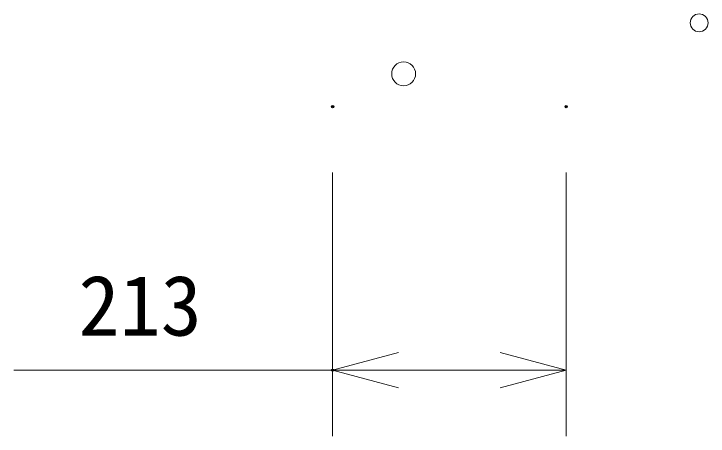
# Model space of a CAD drawing. Units: millimetres, scale not verified. Extents: x -63 to 62, y -57 to 57.
# Drawn here: x 3.02 to 24.08, y -6.1 to 6.71 of the extents above; entities that cross this region are included whole.
import ezdxf
from ezdxf.enums import TextEntityAlignment as Align

# ---------------------------------------------------------------- set-up
doc = ezdxf.new("R2010")
doc.units = ezdxf.units.MM
doc.header["$LTSCALE"] = 0.125
doc.header["$PDMODE"] = 32
doc.header["$PDSIZE"] = 0.0625
for name, color, linetype, lineweight in [('0-0_0', 7, 'Continuous', 9), ('0-4_GAIKEI', 1, 'Continuous', 18), ('0-5_SUNPO', 7, 'Continuous', 9)]:
    doc.layers.add(name, color=color, linetype=linetype, lineweight=lineweight)
doc.layers.add('0-1_DEFPOINTS', color=7, linetype='Continuous')
doc.styles.add('ＭＳ ゴシック', font='')
doc.styles.get('ＭＳ ゴシック').set_extended_font_data('MS Gothic')

# ---------------------------------------------------------------- blocks, each defined once
blk = doc.blocks.new('_OPEN30')
at = {"layer": '0-0_0'}
blk.add_line((0, 0), (-1, 0), dxfattribs=at)
blk.add_lwpolyline([(-1, 0.26795), (0, 0), (-1, -0.26795)], dxfattribs=at)
blk = doc.blocks.new('D7')
at = {"layer": '0-1_DEFPOINTS'}
for p in [(13.6492, -0.6945), (20.7297, -0.6945), (13.6492, -8.6945)]:
    blk.add_point(p, dxfattribs=at)
at = {"layer": '0-5_SUNPO'}
for p, q in [((13.6492, -2.6945), (13.6492, -10.6945)), ((20.7297, -2.6945), (20.7297, -10.6945)), ((13.6492, -8.6945), (3.9825, -8.6945)), ((18.7297, -8.6945), (15.6492, -8.6945))]:
    blk.add_line(p, q, dxfattribs=at)
at = {"layer": '0-5_SUNPO', "xscale": 2, "yscale": 2, "rotation": 180}
blk.add_blockref('_OPEN30', (13.6492, -8.6945), dxfattribs=at)
at = {"layer": '0-5_SUNPO', "xscale": 2, "yscale": 2}
blk.add_blockref('_OPEN30', (20.7297, -8.6945), dxfattribs=at)
at = {"layer": '0-5_SUNPO', "style": 'ＭＳ ゴシック'}
blk.add_text('213', height=1.833, dxfattribs=at).set_placement((5.9409, -8.1945), align=Align.BOTTOM_LEFT)

msp = doc.modelspace()

# ---------------------------------------------------------------- linework, layer by layer
at = {"layer": '0-4_GAIKEI'}
for centre, radius in [((23.8048, 6.4415), 0.2718), ((14.8436, 4.892), 0.3626)]:
    msp.add_circle(centre, radius, dxfattribs=at)

# ---------------------------------------------------------------- block references
at = {"layer": '0-5_SUNPO'}
msp.add_blockref('D7', (-0.9583, 4.5903), dxfattribs=at)

doc.saveas('drawing.dxf')
